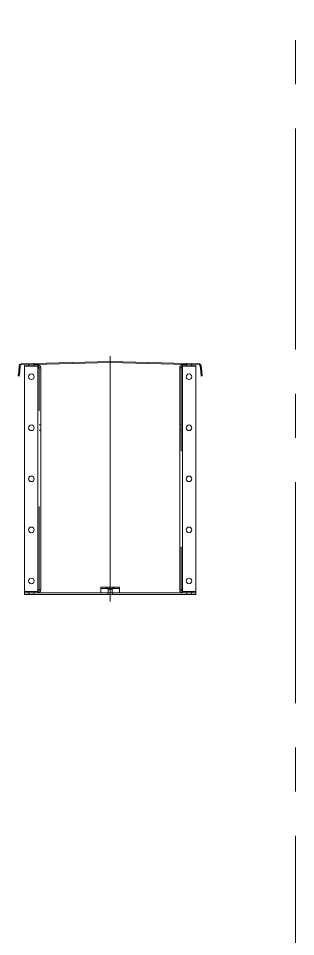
# Model space of a CAD drawing. Header units: millimetres. Extents: x 3220 to 226993, y 817 to 176024.
# Drawn here: x 79025 to 79623, y 105806 to 107784 of the extents above; entities that cross this region are included whole.
import ezdxf

# ---------------------------------------------------------------- set-up
doc = ezdxf.new("R2010")
doc.units = ezdxf.units.MM
doc.linetypes.add('AXES', pattern=[50.8, 31.75, -6.35, 6.35, -6.35])
doc.linetypes.add('DASHED', pattern=[15, 7, -8])
doc.layers.add('Axe', color=1, linetype='AXES', lineweight=9)
for name, color, linetype, lineweight, true_color in [('Mittellinie(DIN)', 7, 'Continuous', 25, 0x3f3f3f), ('Sichtbare Kanten(DIN)', 7, 'Continuous', 50, 0x3f3f3f), ('Sichtbare tangentiale Kanten(DIN)', 7, 'Continuous', 50, 0x3f3f3f), ('Verdeckte Kanten(DIN)', 7, 'DASHED', 35, 0x3f3f3f)]:
    doc.layers.add(name, color=color, linetype=linetype, lineweight=lineweight, true_color=true_color)

# ---------------------------------------------------------------- blocks, each defined once
blk = doc.blocks.new('section 5-4')
at = {"layer": 'Axe', "ltscale": 15}
blk.add_line((9000, -8000), (9000, 29046.2), dxfattribs=at)
blk = doc.blocks.new('TKF 300 2000 R')
at = {"layer": 'Mittellinie(DIN)', "color": 1, "lineweight": 0, "ltscale": 23.990969}
blk.add_line((0, 514), (0, -15), dxfattribs=at)
at = {"layer": 'Sichtbare Kanten(DIN)', "color": 5, "lineweight": 0}
for p, q in [((-0.1, 502), (-192.3, 497)), ((-0.1, 500), (-192.3, 495)), ((-185, 495), (-156, 495)), ((-185, 495), (-185, 492)), ((-156, 495), (-156, 492)), ((192.3, 497), (0.1, 502)), ((192.3, 495), (0.1, 500)), ((156, 495), (185, 495)), ((156, 495), (156, 492)), ((185, 495), (185, 492)), ((-198.2, 471.1), (-197.3, 481.1)), ((-196.2, 493.3), (-197.3, 481.1)), ((-195.3, 480.9), (-196.2, 470.9)), ((-194.2, 493.2), (-195.3, 480.9)), ((-185, 492), (-156, 492)), ((-185, 491.9), (-156, 491.9)), ((-185, 491.9), (-185, 7.1)), ((-156, 491.9), (-156, 489)), ((-156, 489), (-150, 489)), ((-150, 489), (-150, 10)), ((156, 489), (150, 489)), ((150, 10), (150, 489)), ((156, 492), (185, 492)), ((156, 489), (156, 491.9)), ((156, 491.9), (185, 491.9)), ((185, 7.1), (185, 491.9)), ((195.3, 480.9), (194.2, 493.2)), ((196.2, 470.9), (195.3, 480.9)), ((197.3, 481.1), (196.2, 493.3)), ((197.3, 481.1), (198.2, 471.1)), ((-198.2, 471.1), (-196.2, 470.9)), ((196.2, 470.9), (198.2, 471.1)), ((-156, 7.1), (-185, 7.1)), ((-185, 7), (-156, 7)), ((-185, 4), (-185, 7)), ((-185, 4), (-156, 4)), ((185, 4), (-185, 4)), ((-185, 0), (-185, 4)), ((-156, 10), (-156, 7.1)), ((-156, 10), (-150, 10)), ((-156, 4), (-156, 7)), ((20, 16), (-20, 16)), ((-20, 16), (-20, 13.3)), ((-20, 13.3), (20, 13.3)), ((-20, 4), (-20, 13.3)), ((20, 4), (-20, 4)), ((20, 13.3), (20, 16)), ((20, 13.3), (20, 4)), ((156, 10), (150, 10)), ((156, 7.1), (156, 10)), ((185, 7.1), (156, 7.1)), ((156, 7), (185, 7)), ((156, 4), (156, 7)), ((156, 4), (185, 4)), ((185, 4), (185, 7)), ((185, 0), (185, 4)), ((-185, 0), (185, 0))]:
    blk.add_line(p, q, dxfattribs=at)
for centre in [(-170, 469.5), (170, 469.5), (-170, 359.5), (170, 359.5), (-170, 249.5), (170, 249.5), (-170, 139.5), (170, 139.5), (-170, 29.5), (170, 29.5)]:
    blk.add_circle(centre, 6, dxfattribs=at)
for centre, radius, start, end in [((-192.2, 493), 4, 91.5, 175), ((-192.2, 493), 2, 91.5, 175), ((-156, 489), 6, 0, 90), ((0, 498), 4, 88.5, 91.5), ((0, 498), 2, 88.5, 91.5), ((156, 489), 6, 90, 180), ((192.2, 493), 4, 5, 88.5), ((192.2, 493), 2, 5, 88.5), ((-156, 489), 3, 0, 90), ((156, 489), 3, 90, 180), ((-156, 10), 6, 270, 0), ((-156, 10), 3, 270, 0), ((156, 10), 6, 180, 270), ((156, 10), 3, 180, 270)]:
    blk.add_arc(centre, radius, start, end, dxfattribs=at)
at = {"layer": 'Sichtbare tangentiale Kanten(DIN)', "color": 5, "lineweight": 0}
for p, q in [((-192.3, 495), (-192.3, 497)), ((-0.1, 500), (-0.1, 502)), ((0.1, 500), (0.1, 502)), ((192.3, 495), (192.3, 497)), ((-195.3, 480.9), (-197.3, 481.1)), ((-194.2, 493.2), (-196.2, 493.3)), ((-156, 10), (-156, 489)), ((156, 489), (156, 10)), ((194.2, 493.2), (196.2, 493.3)), ((197.3, 481.1), (195.3, 480.9))]:
    blk.add_line(p, q, dxfattribs=at)
at = {"layer": 'Verdeckte Kanten(DIN)', "color": 5, "lineweight": 0, "ltscale": 0.571309}
for p, q in [((-176, 492), (-176, 495)), ((-164, 492), (-164, 495)), ((164, 492), (164, 495)), ((176, 492), (176, 495)), ((-150, 366), (-153, 366)), ((150, 366), (153, 366)), ((-150, 354), (-153, 354)), ((150, 354), (153, 354)), ((-176, 7), (-176, 4)), ((-164, 7), (-164, 4)), ((164, 7), (164, 4)), ((176, 7), (176, 4))]:
    blk.add_line(p, q, dxfattribs=at)
at = {"layer": 'Verdeckte Kanten(DIN)', "color": 5, "lineweight": 0, "ltscale": 0.38097}
for p, q in [((-175, 495.5), (-175, 497.5)), ((-165, 495.7), (-165, 497.7)), ((165, 495.7), (165, 497.7)), ((175, 495.5), (175, 497.5))]:
    blk.add_line(p, q, dxfattribs=at)
at = {"layer": 'Verdeckte Kanten(DIN)', "color": 5, "lineweight": 0, "ltscale": 25.748535}
for p, q in [((-153, 10), (-153, 489)), ((153, 489), (153, 10))]:
    blk.add_line(p, q, dxfattribs=at)
at = {"layer": 'Verdeckte Kanten(DIN)', "color": 5, "lineweight": 0, "ltscale": 0.761779}
for p, q in [((-175, 0), (-175, 4)), ((-165, 0), (-165, 4)), ((-5, 0), (-5, 4)), ((5, 0), (5, 4)), ((165, 0), (165, 4)), ((175, 0), (175, 4))]:
    blk.add_line(p, q, dxfattribs=at)
at = {"layer": 'Verdeckte Kanten(DIN)', "color": 5, "lineweight": 0, "ltscale": 1.104296}
for p, q in [((-4.5, 11.9), (-8.6, 16)), ((4.5, 11.9), (8.6, 16))]:
    blk.add_line(p, q, dxfattribs=at)
at = {"layer": 'Verdeckte Kanten(DIN)', "color": 5, "lineweight": 0, "ltscale": 2.692601}
blk.add_line((-4.5, 11.9), (4.5, 11.9), dxfattribs=at)
at = {"layer": 'Verdeckte Kanten(DIN)', "color": 5, "lineweight": 0, "ltscale": 1.50461}
for p, q in [((-4.5, 4), (-4.5, 11.9)), ((4.5, 4), (4.5, 11.9))]:
    blk.add_line(p, q, dxfattribs=at)
blk = doc.blocks.new('102 g')
blk.add_blockref('TKF 300 2000 R', (0, 0))
blk = doc.blocks.new('126 gaine')
blk.add_blockref('102 g', (0, 0))

msp = doc.modelspace()

# ---------------------------------------------------------------- block references
for name, p in [('section 5-4', (70623, 81542.4)), ('126 gaine', (79223, 106542.4))]:
    msp.add_blockref(name, p)

doc.saveas('drawing.dxf')
